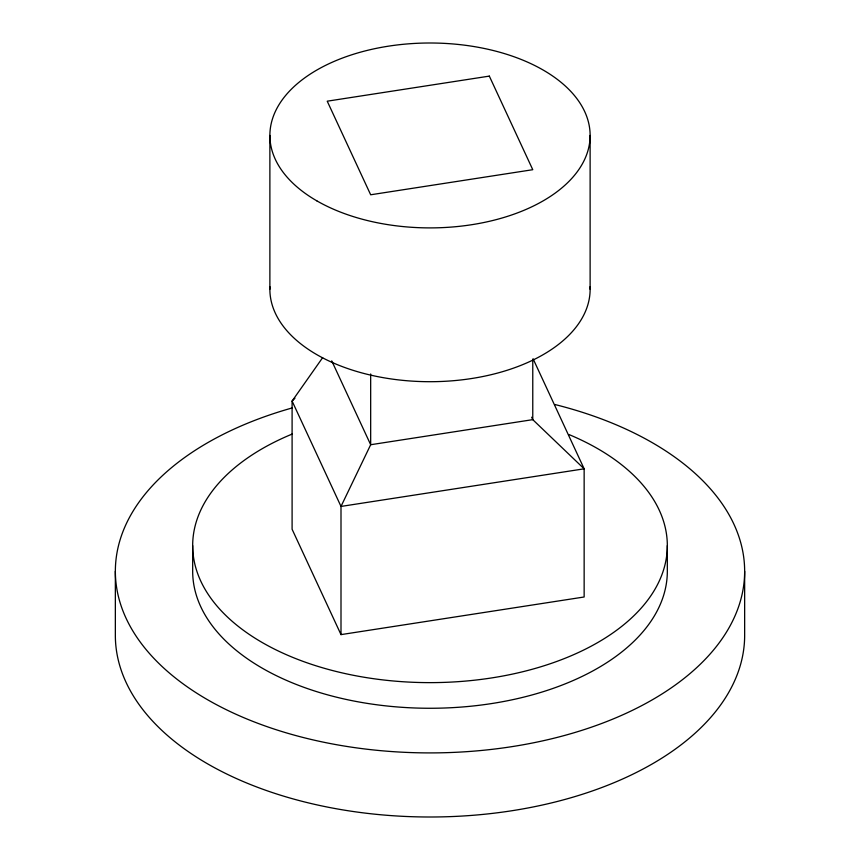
<?xml version="1.0" encoding="UTF-8"?>
<svg xmlns="http://www.w3.org/2000/svg" width="860" height="860" viewBox="0 0 860 860"><rect width="100%" height="100%" fill="white"/><g stroke="black" fill="none" stroke-linecap="round" stroke-linejoin="round"><path stroke-width="1.29" d="M322.65 357.652L292.099 401.072L292.099 529.255L341.001 634.615L584.144 596.99L584.144 468.818L533.039 358.695M294.937 398.234L292.099 401.072L341.001 506.433L341.001 634.615M531.641 417.218L532.77 419.648L584.144 468.818L341.001 506.433L370.671 444.727L370.671 373.96M331.745 360.856L370.671 444.727L532.77 419.648L532.77 359.566M744.653 571.244L744.653 635.336A314.652 181.664 0 0 1 430 817A314.652 181.664 0 0 1 115.347 635.336L115.347 571.244M667.328 545.616L667.328 571.244A237.328 137.019 0 0 1 430 708.264A237.328 137.019 0 0 1 192.672 571.244L192.672 545.616M590.121 135.45L590.121 289.261M269.879 135.45L269.879 289.261M554.937 404.522A314.652 181.664 0 0 1 681.464 680.443A314.652 181.664 0 0 1 187.211 686.796A314.652 181.664 0 0 1 292.325 407.898M568.976 434.547A237.328 137.019 0 0 1 606.171 637.421A237.328 137.019 0 0 1 252.808 636.765A237.328 137.019 0 0 1 292.26 434.031M590.067 286.735A160.121 92.45 0 0 1 430 381.7A160.121 92.45 0 0 1 269.933 286.735M489.329 76.11L327.23 101.19L370.671 194.779L532.77 169.7L489.329 76.11M316.781 200.821A160.121 92.45 0 0 0 584.671 159.369A160.121 92.45 0 0 0 388.559 46.15A160.121 92.45 0 0 0 316.781 200.821"/></g></svg>
